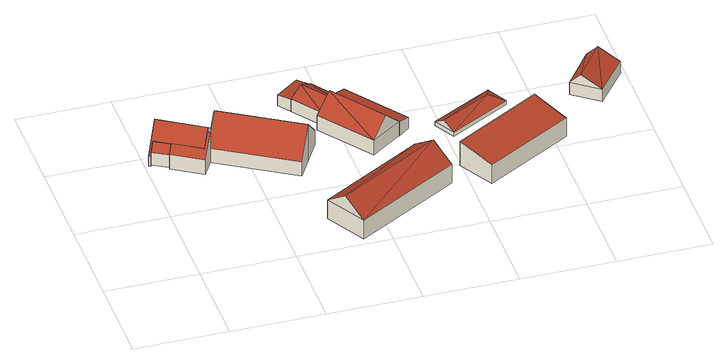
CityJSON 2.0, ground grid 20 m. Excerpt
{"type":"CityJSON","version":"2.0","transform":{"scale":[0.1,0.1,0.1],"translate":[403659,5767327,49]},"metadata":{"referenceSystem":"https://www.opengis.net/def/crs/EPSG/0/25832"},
"CityObjects":{
"building1":{"type":"Building","attributes":{"Gemeindeschluessel":"05515000","Geometrietyp2DReferenz":"3000","function":"51009_1610","roofType":"2100","measuredHeight":4.74},"geometry":[{"type":"Solid","lod":"2","boundaries":[[[[0,1,2,3]],[[4,5,1,0]],[[6,7,5,4]],[[3,2,7,6]],[[4,0,3,6]],[[1,5,7,2]]]],"semantics":{"surfaces":[{"type":"WallSurface"},{"type":"RoofSurface"},{"type":"GroundSurface"}],"values":[[0,0,0,0,1,2]]}}]},
"building2":{"type":"Building","attributes":{"Gemeindeschluessel":"05515000","Geometrietyp2DReferenz":"3000","function":"31001_1000"},"children":["building2-1","building2-2"]},
"building2-1":{"type":"BuildingPart","attributes":{"roofType":"2100","measuredHeight":7.51},"parents":["building2"],"geometry":[{"type":"Solid","lod":"2","boundaries":[[[[8,9,10,11,12]],[[13,14,9,8]],[[15,16,14,13]],[[17,18,19,16,15]],[[15,13,8,12,20,17]],[[10,9,14,16,19,21]],[[22,20,12,11]],[[10,21,22,11]],[[18,17,20,22]],[[21,19,18,22]]]],"semantics":{"surfaces":[{"type":"WallSurface"},{"type":"RoofSurface"},{"type":"GroundSurface"},{"type":"ClosureSurface"}],"values":[[0,0,0,0,1,2,0,3,0,3]]}}]},
"building2-2":{"type":"BuildingPart","attributes":{"roofType":"3100","measuredHeight":8.17},"parents":["building2"],"geometry":[{"type":"Solid","lod":"2","boundaries":[[[[23,24,19,18]],[[25,26,24,23]],[[27,28,26,25]],[[29,30,28,27]],[[31,32,30,29]],[[33,34,32,31]],[[35,36,34,33]],[[11,10,36,35]],[[33,31,29,35]],[[27,25,23,18,22,11,35,29]],[[24,26,28,30,32,34,36,10,21,19]],[[21,10,11,22]],[[21,22,18,19]]]],"semantics":{"surfaces":[{"type":"WallSurface"},{"type":"RoofSurface"},{"type":"GroundSurface"},{"type":"ClosureSurface"}],"values":[[0,0,0,0,0,0,0,0,1,1,2,3,3]]}}]},
"building3":{"type":"Building","attributes":{"Gemeindeschluessel":"05515000","Geometrietyp2DReferenz":"3000","function":"31001_1000","roofType":"3100","measuredHeight":8.83},"address":[{"country":"Germany","locality":"Münster","thoroughfareNumber":"50","thoroughfareName":"Im Brook"}],"geometry":[{"type":"Solid","lod":"2","boundaries":[[[[37,34,10,38]],[[39,40,34,37]],[[41,42,40,39]],[[43,44,42,41]],[[45,46,44,43]],[[47,48,46,45]],[[49,9,48,47]],[[38,10,9,49]],[[43,41,39,45]],[[37,38,49,47,45,39]],[[34,40,42,44,46,48,9,10]]]],"semantics":{"surfaces":[{"type":"WallSurface"},{"type":"RoofSurface"},{"type":"GroundSurface"}],"values":[[0,0,0,0,0,0,0,0,1,1,2]]}}]},
"building4":{"type":"Building","attributes":{"Gemeindeschluessel":"05515000","Geometrietyp2DReferenz":"3000","function":"31001_2700","roofType":"3100","measuredHeight":8.04},"geometry":[{"type":"Solid","lod":"2","boundaries":[[[[50,51,52,53]],[[54,55,51,50]],[[56,57,55,54]],[[53,52,57,56]],[[50,58,54]],[[56,59,53]],[[59,58,50]],[[50,53,59]],[[56,54,58]],[[58,59,56]],[[51,55,57,52]]]],"semantics":{"surfaces":[{"type":"WallSurface"},{"type":"RoofSurface"},{"type":"GroundSurface"}],"values":[[0,0,0,0,0,0,1,1,1,1,2]]}}]},
"building5":{"type":"Building","attributes":{"Gemeindeschluessel":"05515000","Geometrietyp2DReferenz":"3000","function":"51009_1610","roofType":"2100","measuredHeight":2.96},"geometry":[{"type":"Solid","lod":"2","boundaries":[[[[60,61,62,63]],[[64,65,61,60]],[[66,67,65,64]],[[63,62,67,66]],[[64,60,63,66]],[[61,65,67,62]]]],"semantics":{"surfaces":[{"type":"WallSurface"},{"type":"RoofSurface"},{"type":"GroundSurface"}],"values":[[0,0,0,0,1,2]]}}]},
"building6":{"type":"Building","attributes":{"Gemeindeschluessel":"05515000","Geometrietyp2DReferenz":"3000","function":"31001_2700"},"children":["building6-1","building6-2"]},
"building6-1":{"type":"BuildingPart","attributes":{"roofType":"3100","measuredHeight":4.87},"parents":["building6"],"geometry":[{"type":"Solid","lod":"2","boundaries":[[[[68,65,69,70]],[[71,61,65,68]],[[72,73,61,71]],[[68,74,71]],[[70,75,76,74]],[[74,68,70]],[[76,77,72,71]],[[71,74,76]],[[65,61,73,69]],[[73,72,70,69]],[[75,70,72,77]],[[75,77,76]]]],"semantics":{"surfaces":[{"type":"WallSurface"},{"type":"RoofSurface"},{"type":"GroundSurface"},{"type":"ClosureSurface"}],"values":[[0,0,0,0,1,1,1,1,2,3,3,3]]}}]},
"building6-2":{"type":"BuildingPart","attributes":{"roofType":"3100","measuredHeight":7.34},"parents":["building6"],"geometry":[{"type":"Solid","lod":"2","boundaries":[[[[78,79,80,81]],[[82,83,73,72,84]],[[81,80,83,82]],[[82,85,81]],[[81,85,86]],[[86,78,81]],[[85,82,84]],[[84,86,85]],[[79,69,73,83,80]],[[79,78,75,70,69]],[[77,84,72]],[[73,69,70,72]],[[70,75,77,72]],[[86,84,77,76,75,78]],[[76,77,75]]]],"semantics":{"surfaces":[{"type":"WallSurface"},{"type":"RoofSurface"},{"type":"GroundSurface"},{"type":"ClosureSurface"}],"values":[[0,0,0,0,1,1,1,1,2,0,0,3,3,0,3]]}}]},
"building7":{"type":"Building","attributes":{"Gemeindeschluessel":"05515000","Geometrietyp2DReferenz":"3000","function":"51009_1610","roofType":"2100","measuredHeight":3.37},"geometry":[{"type":"Solid","lod":"2","boundaries":[[[[87,88,89,90]],[[91,92,88,87]],[[93,94,92,91]],[[90,89,94,93]],[[91,87,90,93]],[[88,92,94,89]]]],"semantics":{"surfaces":[{"type":"WallSurface"},{"type":"RoofSurface"},{"type":"GroundSurface"}],"values":[[0,0,0,0,1,2]]}}]},
"building8":{"type":"Building","attributes":{"Gemeindeschluessel":"05515000","Geometrietyp2DReferenz":"3000","function":"51003_1201","roofType":"5000","measuredHeight":2.56},"geometry":[{"type":"Solid","lod":"2","boundaries":[[[[95,96,97,98]],[[99,100,96,95]],[[101,102,100,99]],[[98,97,102,101]],[[95,103,99]],[[101,104,98]],[[104,103,95]],[[95,98,104]],[[101,99,103]],[[103,104,101]],[[96,100,102,97]]]],"semantics":{"surfaces":[{"type":"WallSurface"},{"type":"RoofSurface"},{"type":"GroundSurface"}],"values":[[0,0,0,0,1,0,1,1,1,1,2]]}}]},
"building9":{"type":"Building","attributes":{"Gemeindeschluessel":"05515000","Geometrietyp2DReferenz":"3000","function":"31001_2700","roofType":"2100","measuredHeight":5.82},"geometry":[{"type":"Solid","lod":"2","boundaries":[[[[105,106,107,108]],[[109,110,106,105]],[[111,112,110,109]],[[108,107,112,111]],[[109,105,108,111]],[[106,110,112,107]]]],"semantics":{"surfaces":[{"type":"WallSurface"},{"type":"RoofSurface"},{"type":"GroundSurface"}],"values":[[0,0,0,0,1,2]]}}]},
"building10":{"type":"Building","attributes":{"Gemeindeschluessel":"05515000","Geometrietyp2DReferenz":"3000","function":"31001_2700","roofType":"3100","measuredHeight":5.29},"geometry":[{"type":"Solid","lod":"2","boundaries":[[[[113,114,115,116]],[[117,118,114,113]],[[119,120,118,117]],[[116,115,120,119]],[[113,121,117]],[[119,122,116]],[[113,116,122]],[[122,121,113]],[[121,122,119]],[[119,117,121]],[[114,118,120,115]]]],"semantics":{"surfaces":[{"type":"WallSurface"},{"type":"RoofSurface"},{"type":"GroundSurface"}],"values":[[0,0,0,0,0,0,1,1,1,1,2]]}}]}
},
"vertices":[
[42,347,41],[42,347,10],[50,361,10],[50,361,57],[10,366,41],[10,366,10],[18,380,57],[18,380,10],
[126,344,81],[126,344,7],[121,347,7],[121,347,81],[121,347,82],[105,309,42],[105,309,7],[42,347,42],[42,347,7],[50,361,58],[50,361,51],[50,361,7],[108,326,58],[108,326,7],[108,326,51],
[18,380,51],[18,380,7],[10,366,31],[10,366,7],[6,369,31],[6,369,7],[30,409,88],[30,409,7],[53,447,51],[53,447,7],[147,390,51],[147,390,7],[124,352,88],[124,352,7],
[147,390,92],[121,347,42],[149,393,95],[149,393,7],[177,439,42],[177,439,7],[341,341,41],[341,341,7],[313,294,95],[313,294,7],[286,248,41],[286,248,7],[126,344,41],
[512,224,54],[512,224,8],[292,96,8],[292,96,54],[562,137,54],[562,137,8],[341,9,54],[341,9,8],[537,180,89],[316,52,89],
[381,500,34],[381,500,5],[360,528,5],[360,528,30],[329,463,34],[329,463,5],[309,490,30],[309,490,5],
[329,463,36],[375,400,5],[375,400,36],[381,500,36],[426,438,36],[426,438,5],[355,481,53],[382,405,40],[401,419,53],[419,433,40],
[360,389,40],[360,389,5],[443,276,5],[443,276,40],[510,323,40],[510,323,5],[426,438,40],[476,300,78],[393,413,78],
[441,470,31],[441,470,4],[416,452,4],[416,452,38],[535,342,31],[535,342,4],[510,323,38],[510,323,4],
[718,405,15],[718,405,6],[587,334,6],[587,334,15],[743,359,15],[743,359,6],[612,288,15],[612,288,6],[706,369,31],[599,311,31],
[823,217,55],[823,217,10],[781,294,10],[781,294,69],[637,110,55],[637,110,10],[594,186,69],[594,186,10],
[929,319,31],[929,319,2],[990,398,2],[990,398,31],[873,360,31],[873,360,2],[933,442,31],[933,442,2],[893,346,55],[953,427,55]
]}
